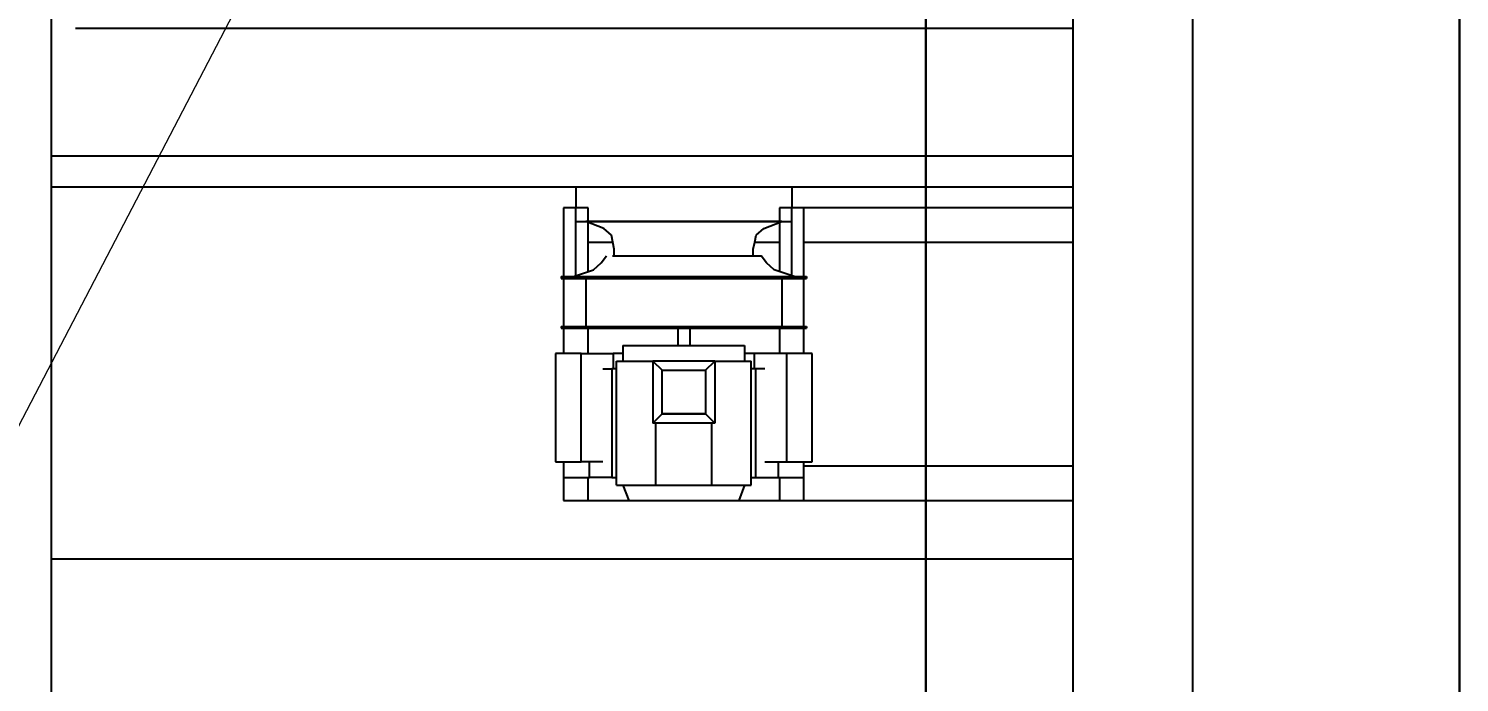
# Model space of a CAD drawing. Header units: inches. Extents: x 23 to 100097, y 11 to 104145.
# Drawn here: x 78669 to 79741, y 59416 to 59906 of the extents above; entities that cross this region are included whole.
import ezdxf

# ---------------------------------------------------------------- set-up
doc = ezdxf.new("R2010")
doc.units = ezdxf.units.IN
doc.header["$MEASUREMENT"] = 0
doc.layers.add('Divar', color=7, linetype='Continuous', lineweight=25)
doc.layers.add('nad', color=1, linetype='Continuous', lineweight=9)
doc.layers.add('SYSTEMAIR1', color=7, linetype='Continuous')
doc.layers.add('VRV MUSA', color=5, linetype='Continuous')
doc.styles.get("Standard").update_dxf_attribs({"font": 'arial.ttf'})
doc.dimstyles.new('ISO-25', dxfattribs={"dimtxt": 250, "dimasz": 250, "dimexe": 150, "dimexo": 0.625, "dimgap": 100, "dimtad": 1, "dimdec": 0, "dimtxsty": 'Standard', "dimblk": 'ARCHTICK', "dimcen": 2.5, "dimadec": 0, "dimazin": 0, "dimtfac": 1, "dimtdec": 0, "dimtmove": 0, "dimatfit": 3, "dimfxl": 1, "dimarcsym": 0})

# ---------------------------------------------------------------- blocks, each defined once
blk = doc.blocks.new('_ArchTick')
at = {"layer": 'nad', "color": 0, "const_width": 0.15}
blk.add_lwpolyline([(-0.5, -0.5), (0.5, 0.5)], dxfattribs=at)
blk = doc.blocks.new('*D152')
at = {"color": 0, "lineweight": -2, "transparency": 16777216}
for p, q in [((79340.7, 64009.8), (77491.4, 64009.8)), ((77641.4, 64009.8), (77641.4, 58009.8)), ((79340.7, 58009.8), (77491.4, 58009.8))]:
    blk.add_line(p, q, dxfattribs=at)
at = {"layer": 'Defpoints', "color": 0, "transparency": 16777216}
for p in [(79341.4, 64009.8), (77641.4, 58009.8), (79341.4, 58009.8)]:
    blk.add_point(p, dxfattribs=at)
at = {"color": 0, "lineweight": -2, "transparency": 16777216, "xscale": 250, "yscale": 250, "zscale": 250}
for p, rotation in [((77641.4, 64009.8), 90), ((77641.4, 58009.8), 270)]:
    blk.add_blockref('_ArchTick', p, dxfattribs=dict(at, rotation=rotation))
at = {"color": 0, "transparency": 16777216, "insert": (77413.7, 61009.8), "char_height": 250, "attachment_point": 5, "rotation": 90}
blk.add_mtext('6000', dxfattribs=at)
blk = doc.blocks.new('*D154')
at = {"color": 0, "lineweight": -2, "transparency": 16777216}
for p, q in [((79340.7, 64009.8), (76494.8, 64009.8)), ((76644.8, 64009.8), (76644.8, 56509.8)), ((79540.7, 56509.8), (76494.8, 56509.8))]:
    blk.add_line(p, q, dxfattribs=at)
at = {"layer": 'Defpoints', "color": 0, "transparency": 16777216}
for p in [(79341.4, 64009.8), (76644.8, 56509.8), (79541.4, 56509.8)]:
    blk.add_point(p, dxfattribs=at)
at = {"color": 0, "lineweight": -2, "transparency": 16777216, "xscale": 250, "yscale": 250, "zscale": 250}
for p, rotation in [((76644.8, 64009.8), 90), ((76644.8, 56509.8), 270)]:
    blk.add_blockref('_ArchTick', p, dxfattribs=dict(at, rotation=rotation))
at = {"color": 0, "transparency": 16777216, "insert": (76417.2, 60259.8), "char_height": 250, "attachment_point": 5, "rotation": 90}
blk.add_mtext('7500', dxfattribs=at)
blk = doc.blocks.new('adadadadad')
at = {"layer": 'Divar'}
blk.add_lwpolyline([(165343, -85512.5), (165343, -84030.5), (168725, -84030.5), (168725, -85512.5)], close=True, dxfattribs=at)
at = {"layer": 'SYSTEMAIR1', "linetype": 'Continuous', "extrusion": (-5.4881e-11, -1.98872e-05, 1)}
for p, q in [((167909.9, -85512.5, 0), (167909.9, -84030.5, 0)), ((167954.8, -85512.5, 0), (167954.8, -84030.5, 0)), ((168493.9, -84030.5, 0), (168493.9, -85512.5, 0))]:
    blk.add_line(p, q, dxfattribs=at)
at = {"layer": 'SYSTEMAIR1', "linetype": 'Continuous'}
for p, q in [((167725.1, -85512.5, 0), (167725.1, -84066)), ((167725.1, -85512.5, 0), (167725.1, -84066)), ((168084.7, -84770.2, 0), (168084.7, -84770.9, 0)), ((168084.7, -84770.9, 0), (168084.7, -84773, 0)), ((168087.4, -84770.2, 0), (168087.4, -84770.9, 0)), ((168087.4, -84770.9, 0), (168087.4, -84773, 0)), ((168157, -84770.2, 0), (168157, -84770.9, 0)), ((168157, -84770.9, 0), (168157, -84773, 0)), ((168159.6, -84770.2, 0), (168159.6, -84770.9, 0)), ((168159.6, -84770.9, 0), (168159.6, -84773, 0)), ((168195.9, -84761.8, 0), (168353.2, -84761.8, 0)), ((168195.9, -84799.1, 0), (168195.9, -84761.8, 0)), ((168353.2, -84761.8, 0), (168353.2, -84799.1, 0)), ((167984.9, -84809.4, 0), (167984.9, -84773.8, 0)), ((168004.8, -84791.6, 0), (168004.8, -84791.6, 0)), ((168004.8, -84791.6, 0), (168004.8, -84791.8, 0)), ((168004.8, -84791.8, 0), (168004.8, -84792, 0)), ((168004.8, -84792, 0), (168004.8, -84792.4, 0)), ((168004.8, -84792.4, 0), (168004.8, -84792.8, 0)), ((168084.7, -84773, 0), (168084.7, -84776.3, 0)), ((168084.7, -84776.3, 0), (168084.7, -84781, 0)), ((168084.7, -84781, 0), (168084.7, -84786.9, 0)), ((168084.7, -84786.9, 0), (168084.7, -84794.1, 0)), ((168087.4, -84773, 0), (168087.4, -84776.3, 0)), ((168087.4, -84776.3, 0), (168087.4, -84781, 0)), ((168087.4, -84781, 0), (168087.4, -84786.9, 0)), ((168087.4, -84786.9, 0), (168087.4, -84794.1, 0)), ((168157, -84773, 0), (168157, -84776.3, 0)), ((168157, -84776.3, 0), (168157, -84781, 0)), ((168157, -84781, 0), (168157, -84786.9, 0)), ((168157, -84786.9, 0), (168157, -84794.1, 0)), ((168159.6, -84773, 0), (168159.6, -84776.3, 0)), ((168159.6, -84776.3, 0), (168159.6, -84781, 0)), ((168159.6, -84781, 0), (168159.6, -84786.9, 0)), ((168159.6, -84786.9, 0), (168159.6, -84794.1, 0)), ((168353.2, -84773.8, 0), (168375.7, -84773.8, 0)), ((168375.7, -84773.8, 0), (168409.4, -84773.8, 0)), ((168375.7, -84773.8, 0), (168375.7, -84811.1, 0)), ((168409.4, -84773.8, 0), (168409.4, -84809.4, 0)), ((168004.8, -84809.4, 0), (167984.9, -84809.4, 0)), ((168004.8, -84792.8, 0), (168004.8, -84793.4, 0)), ((168004.8, -84793.4, 0), (168004.8, -84794, 0)), ((168004.8, -84794, 0), (168004.8, -84794.7, 0)), ((168004.8, -84794.7, 0), (168004.8, -84795.5, 0)), ((168004.8, -84795.5, 0), (168004.8, -84796.3, 0)), ((168004.8, -84796.3, 0), (168004.8, -84797.3, 0)), ((168004.8, -84797.3, 0), (168004.8, -84798.2, 0)), ((168004.8, -84798.2, 0), (168004.8, -84799.3, 0)), ((168004.8, -84799.3, 0), (168004.8, -84800.4, 0)), ((168004.8, -84800.4, 0), (168004.8, -84801.5, 0)), ((168004.8, -84801.5, 0), (168004.8, -84802.6, 0)), ((168004.8, -84802.6, 0), (168004.8, -84803.8, 0)), ((168004.8, -84803.8, 0), (168004.8, -84804.9, 0)), ((168004.8, -84806.3, 0), (168004.8, -84805.8, 0)), ((168004.8, -84808, 0), (168004.8, -84806.3, 0)), ((168004.8, -84810.7, 0), (168004.8, -84808, 0)), ((168004.8, -84814.4, 0), (168004.8, -84810.7, 0)), ((168084.7, -84794.1, 0), (168084.7, -84802.4, 0)), ((168084.7, -84802.4, 0), (168084.7, -84811.8, 0)), ((168084.7, -84811.8, 0), (168084.7, -84822.3, 0)), ((168087.4, -84794.1, 0), (168087.4, -84802.4, 0)), ((168087.4, -84802.4, 0), (168087.4, -84811.8, 0)), ((168087.4, -84805.8, 0), (168087.4, -84806.3, 0)), ((168087.4, -84806.3, 0), (168087.4, -84808, 0)), ((168087.4, -84808, 0), (168087.4, -84810.7, 0)), ((168087.4, -84810.7, 0), (168087.4, -84814.4, 0)), ((168087.4, -84811.8, 0), (168087.4, -84822.3, 0)), ((168157, -84794.1, 0), (168157, -84802.4, 0)), ((168157, -84802.4, 0), (168157, -84811.8, 0)), ((168157, -84805.8, 0), (168157, -84806.3, 0)), ((168157, -84806.3, 0), (168157, -84808, 0)), ((168157, -84808, 0), (168157, -84810.7, 0)), ((168157, -84810.7, 0), (168157, -84814.4, 0)), ((168157, -84811.8, 0), (168157, -84822.3, 0)), ((168159.6, -84794.1, 0), (168159.6, -84802.4, 0)), ((168159.6, -84802.4, 0), (168159.6, -84811.8, 0)), ((168159.6, -84811.8, 0), (168159.6, -84822.3, 0)), ((168353.2, -84799.1, 0), (168195.9, -84799.1, 0)), ((168375.7, -84811.1, 0), (168353.2, -84811.1, 0)), ((168409.4, -84809.4, 0), (168375.7, -84809.4, 0)), ((168004.8, -84819.1, 0), (168004.8, -84814.4, 0)), ((168004.8, -84824.9, 0), (168004.8, -84819.1, 0)), ((168004.8, -84831.5, 0), (168004.8, -84824.9, 0)), ((168004.8, -84839.1, 0), (168004.8, -84831.5, 0)), ((168084.7, -84822.3, 0), (168084.7, -84833.8, 0)), ((168084.7, -84833.8, 0), (168084.7, -84846.1, 0)), ((168087.4, -84814.4, 0), (168087.4, -84819.1, 0)), ((168087.4, -84819.1, 0), (168087.4, -84824.9, 0)), ((168087.4, -84822.3, 0), (168087.4, -84833.8, 0)), ((168087.4, -84824.9, 0), (168087.4, -84831.5, 0)), ((168087.4, -84831.5, 0), (168087.4, -84839.1, 0)), ((168087.4, -84833.8, 0), (168087.4, -84846.1, 0)), ((168157, -84814.4, 0), (168157, -84819.1, 0)), ((168157, -84819.1, 0), (168157, -84824.9, 0)), ((168157, -84822.3, 0), (168157, -84833.8, 0)), ((168157, -84824.9, 0), (168157, -84831.5, 0)), ((168157, -84831.5, 0), (168157, -84839.1, 0)), ((168157, -84833.8, 0), (168157, -84846.1, 0)), ((168159.6, -84822.3, 0), (168159.6, -84833.8, 0)), ((168159.6, -84833.8, 0), (168159.6, -84846.1, 0)), ((168004.8, -84847.5, 0), (168004.8, -84839.1, 0)), ((168004.8, -84856.6, 0), (168004.8, -84847.5, 0)), ((168084.7, -84846.1, 0), (168084.7, -84859.1, 0)), ((168087.4, -84839.1, 0), (168087.4, -84847.5, 0)), ((168087.4, -84846.1, 0), (168087.4, -84859.1, 0)), ((168087.4, -84847.5, 0), (168087.4, -84856.6, 0)), ((168157, -84839.1, 0), (168157, -84847.5, 0)), ((168157, -84846.1, 0), (168157, -84859.1, 0)), ((168157, -84847.5, 0), (168157, -84856.6, 0)), ((168159.6, -84846.1, 0), (168159.6, -84859.1, 0)), ((168218.3, -84843.5, 0), (168375.7, -84843.5, 0)), ((168375.7, -84843.5, 0), (168375.7, -84850.3, 0)), ((168386.9, -84850.3, 0), (168386.9, -84907.5, 0)), ((168004.8, -84866.5, 0), (168004.8, -84856.6, 0)), ((168004.8, -84876.9, 0), (168004.8, -84866.5, 0)), ((168084.7, -84859.1, 0), (168084.7, -84872.9, 0)), ((168084.7, -84872.9, 0), (168084.7, -84887.2, 0)), ((168087.4, -84856.6, 0), (168087.4, -84866.5, 0)), ((168087.4, -84859.1, 0), (168087.4, -84872.9, 0)), ((168087.4, -84866.5, 0), (168087.4, -84876.9, 0)), ((168087.4, -84872.9, 0), (168087.4, -84887.2, 0)), ((168157, -84856.6, 0), (168157, -84866.5, 0)), ((168157, -84859.1, 0), (168157, -84872.9, 0)), ((168157, -84866.5, 0), (168157, -84876.9, 0)), ((168157, -84872.9, 0), (168157, -84887.2, 0)), ((168159.6, -84859.1, 0), (168159.6, -84872.9, 0)), ((168159.6, -84872.9, 0), (168159.6, -84887.2, 0)), ((168184.6, -84859.8, 0), (168184.6, -84860.2, 0)), ((168184.6, -84860.2, 0), (168184.6, -84861.2, 0)), ((168184.6, -84861.2, 0), (168184.6, -84862.9, 0)), ((168184.6, -84862.9, 0), (168184.6, -84865.2, 0)), ((168184.6, -84865.2, 0), (168184.6, -84868.1, 0)), ((168184.6, -84868.1, 0), (168184.6, -84871.7, 0)), ((168184.6, -84871.7, 0), (168184.6, -84875.8, 0)), ((168409.4, -84868.4, 0), (168409.4, -84868.7, 0)), ((168409.4, -84868.7, 0), (168409.4, -84869.6, 0)), ((168409.4, -84869.6, 0), (168409.4, -84871.1, 0)), ((168409.4, -84871.1, 0), (168409.4, -84873.2, 0)), ((168409.4, -84873.2, 0), (168409.4, -84875.8, 0)), ((168004.8, -84887.9, 0), (168004.8, -84876.9, 0)), ((168004.8, -84899.4, 0), (168004.8, -84887.9, 0)), ((168084.7, -84887.2, 0), (168084.7, -84902, 0)), ((168087.4, -84876.9, 0), (168087.4, -84887.9, 0)), ((168087.4, -84887.2, 0), (168087.4, -84902, 0)), ((168087.4, -84887.9, 0), (168087.4, -84899.4, 0)), ((168157, -84876.9, 0), (168157, -84887.9, 0)), ((168157, -84887.2, 0), (168157, -84902, 0)), ((168157, -84887.9, 0), (168157, -84899.4, 0)), ((168159.6, -84887.2, 0), (168159.6, -84902, 0)), ((168184.6, -84875.8, 0), (168184.6, -84880.5, 0)), ((168184.6, -84880.5, 0), (168184.6, -84885.7, 0)), ((168184.6, -84885.7, 0), (168184.6, -84891.3, 0)), ((168184.6, -84891.3, 0), (168184.6, -84897.4, 0)), ((168409.4, -84875.8, 0), (168409.4, -84879, 0)), ((168409.4, -84879, 0), (168409.4, -84882.8, 0)), ((168409.4, -84882.8, 0), (168409.4, -84887, 0)), ((168409.4, -84887, 0), (168409.4, -84891.7, 0)), ((168409.4, -84891.7, 0), (168409.4, -84896.8, 0)), ((168004.8, -84911.2, 0), (168004.8, -84899.4, 0)), ((168004.8, -84923.3, 0), (168004.8, -84911.2, 0)), ((168084.7, -84902, 0), (168084.7, -84917.2, 0)), ((168084.7, -84917.2, 0), (168084.7, -84932.5, 0)), ((168087.4, -84899.4, 0), (168087.4, -84911.2, 0)), ((168087.4, -84902, 0), (168087.4, -84917.2, 0)), ((168087.4, -84911.2, 0), (168087.4, -84923.3, 0)), ((168087.4, -84917.2, 0), (168087.4, -84932.5, 0)), ((168157, -84899.4, 0), (168157, -84911.2, 0)), ((168157, -84902, 0), (168157, -84917.2, 0)), ((168157, -84911.2, 0), (168157, -84923.3, 0)), ((168157, -84917.2, 0), (168157, -84932.5, 0)), ((168159.6, -84902, 0), (168159.6, -84917.2, 0)), ((168159.6, -84917.2, 0), (168159.6, -84932.5, 0)), ((168184.6, -84897.4, 0), (168184.6, -84903.9, 0)), ((168184.6, -84903.9, 0), (168184.6, -84910.8, 0)), ((168184.6, -84910.8, 0), (168184.6, -84917.9, 0)), ((168207.1, -84993, 0), (168207.1, -84903.1, 0)), ((168207.1, -84903.1, 0), (168220.4, -84916.4, 0)), ((168220.4, -84916.4, 0), (168220.4, -84979.7, 0)), ((168283.7, -84916.4, 0), (168220.4, -84916.4, 0)), ((168220.4, -84916.4, 0), (168220.4, -84979.7, 0)), ((168297, -84903.1, 0), (168283.7, -84916.4, 0)), ((168283.7, -84916.4, 0), (168283.7, -84979.7, 0)), ((168283.7, -84979.7, 0), (168283.7, -84916.4, 0)), ((168297, -84993, 0), (168297, -84903.1, 0)), ((168386.9, -84907.5, 0), (168386.9, -84988.5, 0)), ((168409.4, -84896.8, 0), (168409.4, -84902.3, 0)), ((168409.4, -84902.3, 0), (168409.4, -84908.2, 0)), ((168409.4, -84908.2, 0), (168409.4, -84914.4, 0)), ((168409.4, -84914.4, 0), (168409.4, -84920.8, 0)), ((168004.8, -84935.6, 0), (168004.8, -84923.3, 0)), ((168004.8, -84948, 0), (168004.8, -84935.6, 0)), ((168084.7, -84932.5, 0), (168084.7, -84948, 0)), ((168087.4, -84923.3, 0), (168087.4, -84935.6, 0)), ((168087.4, -84932.5, 0), (168087.4, -84948, 0)), ((168087.4, -84935.6, 0), (168087.4, -84948, 0)), ((168157, -84923.3, 0), (168157, -84935.6, 0)), ((168157, -84932.5, 0), (168157, -84948, 0)), ((168157, -84935.6, 0), (168157, -84948, 0)), ((168159.6, -84932.5, 0), (168159.6, -84948, 0)), ((168184.6, -84917.9, 0), (168184.6, -84925.2, 0)), ((168184.6, -84925.2, 0), (168184.6, -84932.7, 0)), ((168184.6, -84932.7, 0), (168184.6, -84940.3, 0)), ((168409.4, -84920.8, 0), (168409.4, -84927.4, 0)), ((168409.4, -84927.4, 0), (168409.4, -84934.2, 0)), ((168409.4, -84934.2, 0), (168409.4, -84941.1, 0)), ((168004.8, -84960.4, 0), (168004.8, -84948, 0)), ((168084.7, -84948, 0), (168084.7, -84963.5, 0)), ((168087.4, -84948, 0), (168087.4, -84960.4, 0)), ((168087.4, -84948, 0), (168087.4, -84963.5, 0)), ((168157, -84948, 0), (168157, -84963.5, 0)), ((168157, -84948, 0), (168157, -84960.4, 0)), ((168159.6, -84939.2, 0), (168159.6, -84939.2, 0)), ((168159.6, -84939.2, 0), (168159.6, -84939.3, 0)), ((168159.6, -84939.3, 0), (168159.6, -84939.5, 0)), ((168159.6, -84939.5, 0), (168159.6, -84939.7, 0)), ((168159.6, -84939.7, 0), (168159.6, -84940, 0)), ((168159.6, -84940, 0), (168159.6, -84940.4, 0)), ((168159.6, -84940.4, 0), (168159.6, -84940.8, 0)), ((168159.6, -84940.8, 0), (168159.6, -84941.3, 0)), ((168159.6, -84941.3, 0), (168159.6, -84941.8, 0)), ((168159.6, -84941.8, 0), (168159.6, -84942.4, 0)), ((168159.6, -84942.4, 0), (168159.6, -84943, 0)), ((168159.6, -84943, 0), (168159.6, -84943.6, 0)), ((168159.6, -84943.6, 0), (168159.6, -84944.3, 0)), ((168159.6, -84944.3, 0), (168159.6, -84945, 0)), ((168159.6, -84945, 0), (168159.6, -84945.7, 0)), ((168159.6, -84945.7, 0), (168159.6, -84946.5, 0)), ((168159.6, -84946.5, 0), (168159.6, -84947.3, 0)), ((168159.6, -84947.3, 0), (168159.6, -84948, 0)), ((168159.6, -84948, 0), (168159.6, -84948.8, 0)), ((168159.6, -84948, 0), (168159.6, -84963.5, 0)), ((168159.6, -84948.8, 0), (168159.6, -84949.6, 0)), ((168159.6, -84949.6, 0), (168159.6, -84950.3, 0)), ((168159.6, -84950.3, 0), (168159.6, -84951, 0)), ((168159.6, -84951, 0), (168159.6, -84951.8, 0)), ((168159.6, -84951.8, 0), (168159.6, -84952.4, 0)), ((168159.6, -84952.4, 0), (168159.6, -84953.1, 0)), ((168159.6, -84953.1, 0), (168159.6, -84953.7, 0)), ((168159.6, -84953.7, 0), (168159.6, -84954.3, 0)), ((168159.6, -84954.3, 0), (168159.6, -84954.8, 0)), ((168159.6, -84954.8, 0), (168159.6, -84955.2, 0)), ((168159.6, -84955.2, 0), (168159.6, -84955.7, 0)), ((168159.6, -84955.7, 0), (168159.6, -84956, 0)), ((168159.6, -84956, 0), (168159.6, -84956.3, 0)), ((168159.6, -84956.3, 0), (168159.6, -84956.5, 0)), ((168159.6, -84956.5, 0), (168159.6, -84956.7, 0)), ((168159.6, -84956.7, 0), (168159.6, -84956.8, 0)), ((168159.6, -84956.8, 0), (168159.6, -84956.8, 0)), ((168184.6, -84939.2, 0), (168184.6, -84939.2, 0)), ((168184.6, -84939.2, 0), (168184.6, -84939.3, 0)), ((168184.6, -84939.3, 0), (168184.6, -84939.5, 0)), ((168184.6, -84939.5, 0), (168184.6, -84939.7, 0)), ((168184.6, -84939.7, 0), (168184.6, -84940, 0)), ((168184.6, -84940, 0), (168184.6, -84940.4, 0)), ((168184.6, -84940.3, 0), (168184.6, -84948, 0)), ((168184.6, -84940.4, 0), (168184.6, -84940.8, 0)), ((168184.6, -84940.8, 0), (168184.6, -84941.3, 0)), ((168184.6, -84941.3, 0), (168184.6, -84941.8, 0)), ((168184.6, -84941.8, 0), (168184.6, -84942.4, 0)), ((168184.6, -84942.4, 0), (168184.6, -84943, 0)), ((168184.6, -84943, 0), (168184.6, -84943.6, 0)), ((168184.6, -84943.6, 0), (168184.6, -84944.3, 0)), ((168184.6, -84944.3, 0), (168184.6, -84945, 0)), ((168184.6, -84945, 0), (168184.6, -84945.7, 0)), ((168184.6, -84945.7, 0), (168184.6, -84946.5, 0)), ((168184.6, -84946.5, 0), (168184.6, -84947.3, 0)), ((168184.6, -84947.3, 0), (168184.6, -84948, 0)), ((168184.6, -84948, 0), (168184.6, -84955.7, 0)), ((168184.6, -84948, 0), (168184.6, -84948.8, 0)), ((168184.6, -84948.8, 0), (168184.6, -84949.6, 0)), ((168184.6, -84949.6, 0), (168184.6, -84950.3, 0)), ((168184.6, -84950.3, 0), (168184.6, -84951, 0)), ((168184.6, -84951, 0), (168184.6, -84951.8, 0)), ((168184.6, -84951.8, 0), (168184.6, -84952.4, 0)), ((168184.6, -84952.4, 0), (168184.6, -84953.1, 0)), ((168184.6, -84953.1, 0), (168184.6, -84953.7, 0)), ((168184.6, -84953.7, 0), (168184.6, -84954.3, 0)), ((168184.6, -84954.3, 0), (168184.6, -84954.8, 0)), ((168184.6, -84954.8, 0), (168184.6, -84955.2, 0)), ((168184.6, -84955.2, 0), (168184.6, -84955.7, 0)), ((168184.6, -84955.7, 0), (168184.6, -84963.3, 0)), ((168184.6, -84955.7, 0), (168184.6, -84956, 0)), ((168184.6, -84956, 0), (168184.6, -84956.3, 0)), ((168184.6, -84956.3, 0), (168184.6, -84956.5, 0)), ((168184.6, -84956.5, 0), (168184.6, -84956.7, 0)), ((168184.6, -84956.7, 0), (168184.6, -84956.8, 0)), ((168184.6, -84956.8, 0), (168184.6, -84956.8, 0)), ((168409.4, -84941.1, 0), (168409.4, -84948, 0)), ((168409.4, -84948, 0), (168409.4, -84955, 0)), ((168409.4, -84955, 0), (168409.4, -84961.9, 0)), ((168004.8, -84972.7, 0), (168004.8, -84960.4, 0)), ((168004.8, -84984.8, 0), (168004.8, -84972.7, 0)), ((168084.7, -84963.5, 0), (168084.7, -84978.9, 0)), ((168084.7, -84978.9, 0), (168084.7, -84994, 0)), ((168087.4, -84960.4, 0), (168087.4, -84972.7, 0)), ((168087.4, -84963.5, 0), (168087.4, -84978.9, 0)), ((168087.4, -84972.7, 0), (168087.4, -84984.8, 0)), ((168087.4, -84978.9, 0), (168087.4, -84994, 0)), ((168157, -84960.4, 0), (168157, -84972.7, 0)), ((168157, -84963.5, 0), (168157, -84978.9, 0)), ((168157, -84972.7, 0), (168157, -84984.8, 0)), ((168157, -84978.9, 0), (168157, -84994, 0)), ((168159.6, -84963.5, 0), (168159.6, -84978.9, 0)), ((168159.6, -84978.9, 0), (168159.6, -84994, 0)), ((168184.6, -84963.3, 0), (168184.6, -84970.8, 0)), ((168184.6, -84970.8, 0), (168184.6, -84978.2, 0)), ((168184.6, -84978.2, 0), (168184.6, -84985.3, 0)), ((168409.4, -84961.9, 0), (168409.4, -84968.6, 0)), ((168409.4, -84968.6, 0), (168409.4, -84975.3, 0)), ((168409.4, -84975.3, 0), (168409.4, -84981.7, 0)), ((168004.8, -84996.7, 0), (168004.8, -84984.8, 0)), ((168004.8, -85008.1, 0), (168004.8, -84996.7, 0)), ((168084.7, -84994, 0), (168084.7, -85008.8, 0)), ((168087.4, -84984.8, 0), (168087.4, -84996.7, 0)), ((168087.4, -84994, 0), (168087.4, -85008.8, 0)), ((168087.4, -84996.7, 0), (168087.4, -85008.1, 0)), ((168157, -84984.8, 0), (168157, -84996.7, 0)), ((168157, -84994, 0), (168157, -85008.8, 0)), ((168157, -84996.7, 0), (168157, -85008.1, 0)), ((168159.6, -84994, 0), (168159.6, -85008.8, 0)), ((168184.6, -84985.3, 0), (168184.6, -84992.1, 0)), ((168184.6, -84992.1, 0), (168184.6, -84998.6, 0)), ((168184.6, -84998.6, 0), (168184.6, -85004.7, 0)), ((168220.4, -84979.7, 0), (168207.1, -84993, 0)), ((168220.4, -84979.7, 0), (168283.7, -84979.7, 0)), ((168235.7, -84993.1, 0), (168235.7, -84993.1, 0)), ((168235.7, -84993.1, 0), (168235.8, -84993.1, 0)), ((168235.8, -84993.1, 0), (168236, -84993.1, 0)), ((168236, -84993.1, 0), (168236.2, -84993.1, 0)), ((168236.2, -84993.1, 0), (168236.4, -84993.1, 0)), ((168236.4, -84993.1, 0), (168236.8, -84993.1, 0)), ((168236.8, -84993.1, 0), (168237.1, -84993.1, 0)), ((168237.1, -84993.1, 0), (168237.6, -84993.1, 0)), ((168237.6, -84993.1, 0), (168238, -84993.1, 0)), ((168238, -84993.1, 0), (168238.5, -84993.1, 0)), ((168238.5, -84993.1, 0), (168239.1, -84993.1, 0)), ((168239.1, -84993.1, 0), (168239.7, -84993.1, 0)), ((168239.7, -84993.1, 0), (168240.3, -84993.1, 0)), ((168240.3, -84993.1, 0), (168240.9, -84993.1, 0)), ((168240.9, -84993.1, 0), (168241.6, -84993.1, 0)), ((168241.6, -84993.1, 0), (168242.3, -84993.1, 0)), ((168242.3, -84993.1, 0), (168243, -84993.1, 0)), ((168243, -84993.1, 0), (168243.7, -84993.1, 0)), ((168243.7, -84993.1, 0), (168244.4, -84993.1, 0)), ((168244.4, -84993.1, 0), (168245.1, -84993.1, 0)), ((168245.1, -84993.1, 0), (168245.8, -84993.1, 0)), ((168245.8, -84993.1, 0), (168246.4, -84993.1, 0)), ((168246.4, -84993.1, 0), (168247.1, -84993.1, 0)), ((168247.1, -84993.1, 0), (168247.7, -84993.1, 0)), ((168247.7, -84993.1, 0), (168248.3, -84993.1, 0)), ((168248.3, -84993.1, 0), (168248.8, -84993.1, 0)), ((168248.8, -84993.1, 0), (168249.3, -84993.1, 0)), ((168249.3, -84993.1, 0), (168249.8, -84993.1, 0)), ((168249.8, -84993.1, 0), (168250.2, -84993.1, 0)), ((168250.2, -84993.1, 0), (168250.6, -84993.1, 0)), ((168250.6, -84993.1, 0), (168250.9, -84993.1, 0)), ((168250.9, -84993.1, 0), (168251.2, -84993.1, 0)), ((168251.2, -84993.1, 0), (168251.4, -84993.1, 0)), ((168251.4, -84993.1, 0), (168251.6, -84993.1, 0)), ((168251.6, -84993.1, 0), (168251.7, -84993.1, 0)), ((168251.7, -84993.1, 0), (168251.7, -84993.1, 0)), ((168255.2, -84993.1, 0), (168255.3, -84993.1, 0)), ((168255.3, -84993.1, 0), (168255.4, -84993.1, 0)), ((168255.4, -84993.1, 0), (168255.6, -84993.1, 0)), ((168255.6, -84993.1, 0), (168255.9, -84993.1, 0)), ((168255.9, -84993.1, 0), (168256.2, -84993.1, 0)), ((168256.2, -84993.1, 0), (168256.7, -84993.1, 0)), ((168256.7, -84993.1, 0), (168257.2, -84993.1, 0)), ((168257.2, -84993.1, 0), (168257.7, -84993.1, 0)), ((168257.7, -84993.1, 0), (168258.4, -84993.1, 0)), ((168258.4, -84993.1, 0), (168259.1, -84993.1, 0)), ((168259.1, -84993.1, 0), (168259.8, -84993.1, 0)), ((168259.8, -84993.1, 0), (168260.6, -84993.1, 0)), ((168260.6, -84993.1, 0), (168261.4, -84993.1, 0)), ((168261.4, -84993.1, 0), (168262.3, -84993.1, 0)), ((168262.3, -84993.1, 0), (168263.1, -84993.1, 0)), ((168263.1, -84993.1, 0), (168264.1, -84993.1, 0)), ((168264.1, -84993.1, 0), (168265, -84993.1, 0)), ((168265, -84993.1, 0), (168265.9, -84993.1, 0)), ((168265.9, -84993.1, 0), (168266.8, -84993.1, 0)), ((168266.8, -84993.1, 0), (168267.8, -84993.1, 0)), ((168267.8, -84993.1, 0), (168268.7, -84993.1, 0)), ((168268.7, -84993.1, 0), (168269.6, -84993.1, 0)), ((168269.6, -84993.1, 0), (168270.4, -84993.1, 0)), ((168270.4, -84993.1, 0), (168271.2, -84993.1, 0)), ((168271.2, -84993.1, 0), (168272, -84993.1, 0)), ((168272, -84993.1, 0), (168272.8, -84993.1, 0)), ((168272.8, -84993.1, 0), (168273.4, -84993.1, 0)), ((168273.4, -84993.1, 0), (168274.1, -84993.1, 0)), ((168274.1, -84993.1, 0), (168274.6, -84993.1, 0)), ((168274.6, -84993.1, 0), (168275.1, -84993.1, 0)), ((168275.1, -84993.1, 0), (168275.6, -84993.1, 0)), ((168275.6, -84993.1, 0), (168275.9, -84993.1, 0)), ((168275.9, -84993.1, 0), (168276.2, -84993.1, 0)), ((168276.2, -84993.1, 0), (168276.4, -84993.1, 0)), ((168276.4, -84993.1, 0), (168276.5, -84993.1, 0)), ((168276.5, -84993.1, 0), (168276.6, -84993.1, 0)), ((168283.7, -84979.7, 0), (168297, -84993, 0)), ((168386.9, -84988.5, 0), (168386.9, -85045.8, 0)), ((168409.4, -84981.7, 0), (168409.4, -84987.8, 0)), ((168409.4, -84987.8, 0), (168409.4, -84993.7, 0)), ((168409.4, -84993.7, 0), (168409.4, -84999.2, 0)), ((168409.4, -84999.2, 0), (168409.4, -85004.3, 0)), ((168004.8, -85019.1, 0), (168004.8, -85008.1, 0)), ((168004.8, -85029.6, 0), (168004.8, -85019.1, 0)), ((168084.7, -85008.8, 0), (168084.7, -85023.2, 0)), ((168087.4, -85008.1, 0), (168087.4, -85019.1, 0)), ((168087.4, -85008.8, 0), (168087.4, -85023.2, 0)), ((168087.4, -85019.1, 0), (168087.4, -85029.6, 0)), ((168157, -85008.1, 0), (168157, -85019.1, 0)), ((168157, -85008.8, 0), (168157, -85023.2, 0)), ((168157, -85019.1, 0), (168157, -85029.6, 0)), ((168159.6, -85008.8, 0), (168159.6, -85023.2, 0)), ((168184.6, -85004.7, 0), (168184.6, -85010.4, 0)), ((168184.6, -85010.4, 0), (168184.6, -85015.6, 0)), ((168184.6, -85015.6, 0), (168184.6, -85020.3, 0)), ((168184.6, -85020.3, 0), (168184.6, -85024.4, 0)), ((168409.4, -85004.3, 0), (168409.4, -85009, 0)), ((168409.4, -85009, 0), (168409.4, -85013.3, 0)), ((168409.4, -85013.3, 0), (168409.4, -85017, 0)), ((168409.4, -85017, 0), (168409.4, -85020.2, 0)), ((168409.4, -85020.2, 0), (168409.4, -85022.9, 0)), ((168004.8, -85039.4, 0), (168004.8, -85029.6, 0)), ((168004.8, -85048.6, 0), (168004.8, -85039.4, 0)), ((168084.7, -85023.2, 0), (168084.7, -85036.9, 0)), ((168084.7, -85036.9, 0), (168084.7, -85050, 0)), ((168087.4, -85023.2, 0), (168087.4, -85036.9, 0)), ((168087.4, -85029.6, 0), (168087.4, -85039.4, 0)), ((168087.4, -85036.9, 0), (168087.4, -85050, 0)), ((168087.4, -85039.4, 0), (168087.4, -85048.6, 0)), ((168157, -85023.2, 0), (168157, -85036.9, 0)), ((168157, -85029.6, 0), (168157, -85039.4, 0)), ((168157, -85036.9, 0), (168157, -85050, 0)), ((168157, -85039.4, 0), (168157, -85048.6, 0)), ((168159.6, -85023.2, 0), (168159.6, -85036.9, 0)), ((168159.6, -85036.9, 0), (168159.6, -85050, 0)), ((168184.6, -85024.4, 0), (168184.6, -85027.9, 0)), ((168184.6, -85027.9, 0), (168184.6, -85030.9, 0)), ((168184.6, -85030.9, 0), (168184.6, -85033.2, 0)), ((168184.6, -85033.2, 0), (168184.6, -85034.9, 0)), ((168184.6, -85034.9, 0), (168184.6, -85035.9, 0)), ((168184.6, -85035.9, 0), (168184.6, -85036.2, 0)), ((168195.9, -85050.4, 0), (168195.9, -85036.2, 0)), ((168409.4, -85022.9, 0), (168409.4, -85025, 0)), ((168409.4, -85025, 0), (168409.4, -85026.5, 0)), ((168409.4, -85026.5, 0), (168409.4, -85027.4, 0)), ((168409.4, -85027.4, 0), (168409.4, -85027.7, 0)), ((168004.8, -85057, 0), (168004.8, -85048.6, 0)), ((168004.8, -85064.5, 0), (168004.8, -85057, 0)), ((168084.7, -85050, 0), (168084.7, -85062.3, 0)), ((168084.7, -85062.3, 0), (168084.7, -85073.7, 0)), ((168087.4, -85048.6, 0), (168087.4, -85057, 0)), ((168087.4, -85050, 0), (168087.4, -85062.3, 0)), ((168087.4, -85057, 0), (168087.4, -85064.5, 0)), ((168087.4, -85062.3, 0), (168087.4, -85073.7, 0)), ((168157, -85048.6, 0), (168157, -85057, 0)), ((168157, -85050, 0), (168157, -85062.3, 0)), ((168157, -85057, 0), (168157, -85064.5, 0)), ((168157, -85062.3, 0), (168157, -85073.7, 0)), ((168159.6, -85050, 0), (168159.6, -85062.3, 0)), ((168159.6, -85062.3, 0), (168159.6, -85073.7, 0)), ((168218.3, -85050.4, 0), (168195.9, -85050.4, 0)), ((168218.3, -85052.6, 0), (168218.3, -85045.8, 0)), ((168375.7, -85052.6, 0), (168218.3, -85052.6, 0)), ((168375.7, -85045.8, 0), (168375.7, -85052.6, 0)), ((168004.8, -85071.2, 0), (168004.8, -85064.5, 0)), ((168004.8, -85076.9, 0), (168004.8, -85071.2, 0)), ((168004.8, -85081.7, 0), (168004.8, -85076.9, 0)), ((168004.8, -85085.4, 0), (168004.8, -85081.7, 0)), ((168084.7, -85073.7, 0), (168084.7, -85084.2, 0)), ((168087.4, -85064.5, 0), (168087.4, -85071.2, 0)), ((168087.4, -85071.2, 0), (168087.4, -85076.9, 0)), ((168087.4, -85073.7, 0), (168087.4, -85084.2, 0)), ((168087.4, -85076.9, 0), (168087.4, -85081.7, 0)), ((168087.4, -85081.7, 0), (168087.4, -85085.4, 0)), ((168157, -85064.5, 0), (168157, -85071.2, 0)), ((168157, -85071.2, 0), (168157, -85076.9, 0)), ((168157, -85073.7, 0), (168157, -85084.2, 0)), ((168157, -85076.9, 0), (168157, -85081.7, 0)), ((168157, -85081.7, 0), (168157, -85085.4, 0)), ((168159.6, -85073.7, 0), (168159.6, -85084.2, 0)), ((167984.9, -85122.2, 0), (167984.9, -85086.7, 0)), ((168004.8, -85088.1, 0), (168004.8, -85085.4, 0)), ((168004.8, -85089.7, 0), (168004.8, -85088.1, 0)), ((168004.8, -85090.2, 0), (168004.8, -85089.7, 0)), ((168004.8, -85091.1, 0), (168004.8, -85092.3, 0)), ((168004.8, -85092.3, 0), (168004.8, -85093.5, 0)), ((168004.8, -85093.5, 0), (168004.8, -85094.6, 0)), ((168004.8, -85094.6, 0), (168004.8, -85095.7, 0)), ((168004.8, -85095.7, 0), (168004.8, -85096.8, 0)), ((168004.8, -85096.8, 0), (168004.8, -85097.8, 0)), ((168004.8, -85097.8, 0), (168004.8, -85098.8, 0)), ((168004.8, -85098.8, 0), (168004.8, -85099.7, 0)), ((168004.8, -85099.7, 0), (168004.8, -85100.6, 0)), ((168004.8, -85100.6, 0), (168004.8, -85101.3, 0)), ((168004.8, -85101.3, 0), (168004.8, -85102.1, 0)), ((168004.8, -85102.1, 0), (168004.8, -85102.7, 0)), ((168004.8, -85102.7, 0), (168004.8, -85103.2, 0)), ((168004.8, -85103.2, 0), (168004.8, -85103.7, 0)), ((168004.8, -85103.7, 0), (168004.8, -85104, 0)), ((168084.7, -85084.2, 0), (168084.7, -85093.7, 0)), ((168084.7, -85093.7, 0), (168084.7, -85102, 0)), ((168084.7, -85102, 0), (168084.7, -85109.1, 0)), ((168087.4, -85084.2, 0), (168087.4, -85093.7, 0)), ((168087.4, -85085.4, 0), (168087.4, -85088.1, 0)), ((168087.4, -85088.1, 0), (168087.4, -85089.7, 0)), ((168087.4, -85089.7, 0), (168087.4, -85090.2, 0)), ((168087.4, -85093.7, 0), (168087.4, -85102, 0)), ((168087.4, -85102, 0), (168087.4, -85109.1, 0)), ((168157, -85084.2, 0), (168157, -85093.7, 0)), ((168157, -85085.4, 0), (168157, -85088.1, 0)), ((168157, -85088.1, 0), (168157, -85089.7, 0)), ((168157, -85089.7, 0), (168157, -85090.2, 0)), ((168157, -85093.7, 0), (168157, -85102, 0)), ((168157, -85102, 0), (168157, -85109.1, 0)), ((168159.6, -85084.2, 0), (168159.6, -85093.7, 0)), ((168159.6, -85093.7, 0), (168159.6, -85102, 0)), ((168159.6, -85102, 0), (168159.6, -85109.1, 0)), ((168195.9, -85096.9, 0), (168353.2, -85096.9, 0)), ((168195.9, -85134.2, 0), (168195.9, -85096.9, 0)), ((168353.2, -85084.9, 0), (168375.7, -85084.9, 0)), ((168353.2, -85096.9, 0), (168353.2, -85134.2, 0)), ((168375.7, -85084.9, 0), (168375.7, -85122.2, 0)), ((168375.7, -85086.7, 0), (168409.4, -85086.7, 0)), ((168409.4, -85086.7, 0), (168409.4, -85122.2, 0)), ((168084.7, -85122.2, 0), (167984.9, -85122.2, 0)), ((168004.8, -85104, 0), (168004.8, -85104.3, 0)), ((168004.8, -85104.3, 0), (168004.8, -85104.4, 0)), ((168004.8, -85104.4, 0), (168004.8, -85104.5, 0)), ((168084.7, -85109.1, 0), (168084.7, -85115.1, 0)), ((168084.7, -85115.1, 0), (168084.7, -85119.7, 0)), ((168084.7, -85119.7, 0), (168084.7, -85123.1, 0)), ((168084.7, -85123.1, 0), (168084.7, -85125.1, 0)), ((168087.4, -85109.1, 0), (168087.4, -85115.1, 0)), ((168087.4, -85115.1, 0), (168087.4, -85119.7, 0)), ((168087.4, -85119.7, 0), (168087.4, -85123.1, 0)), ((168087.4, -85123.1, 0), (168087.4, -85125.1, 0)), ((168157, -85109.1, 0), (168157, -85115.1, 0)), ((168157, -85115.1, 0), (168157, -85119.7, 0)), ((168157, -85119.7, 0), (168157, -85123.1, 0)), ((168157, -85123.1, 0), (168157, -85125.1, 0)), ((168159.6, -85109.1, 0), (168159.6, -85115.1, 0)), ((168159.6, -85115.1, 0), (168159.6, -85119.7, 0)), ((168159.6, -85119.7, 0), (168159.6, -85123.1, 0)), ((168159.6, -85123.1, 0), (168159.6, -85125.1, 0)), ((168375.7, -85122.2, 0), (168353.2, -85122.2, 0)), ((168409.4, -85122.2, 0), (168375.7, -85122.2, 0)), ((168084.7, -85125.1, 0), (168084.7, -85125.8, 0)), ((168087.4, -85125.1, 0), (168087.4, -85125.8, 0)), ((168157, -85125.1, 0), (168157, -85125.8, 0)), ((168159.6, -85125.1, 0), (168159.6, -85125.8, 0)), ((168353.2, -85134.2, 0), (168195.9, -85134.2, 0))]:
    blk.add_line(p, q, dxfattribs=at)
at = {"layer": 'SYSTEMAIR1', "linetype": 'Continuous', "extrusion": (-5.4881e-11, 1.98872e-05, 1)}
for p, q in [((168084.7, -84770.2, 0), (168087.4, -84770.2, 0)), ((168157, -84770.2, 0), (168159.6, -84770.2, 0)), ((167954.8, -84791.6, 0), (167984.8, -84791.6, 0)), ((167984.9, -84773.8, 0), (168084.7, -84773.8, 0)), ((168011.6, -84791.6, 0), (167984.9, -84791.6, 0)), ((168083.5, -84791.6, 0), (168011.6, -84791.6, 0)), ((168084.7, -84788, 0), (168074.7, -84817, 0)), ((168084.7, -84788, 0), (168084.7, -84800.2, 0)), ((168087.4, -84773.8, 0), (168157, -84773.8, 0)), ((168159.6, -84773.8, 0), (168195.9, -84773.8, 0)), ((168004.8, -84804.9, 0), (168004.8, -85091.1, 0)), ((168014.8, -84832.1, 0), (168004.8, -84805.8, 0)), ((168077.3, -84809.4, 0), (168006.1, -84809.4, 0)), ((168034.8, -84809.4, 0), (168034.8, -84845.2, 0)), ((168084.7, -84800.2, 0), (168084.7, -84834.9, 0)), ((168087.4, -84805.8, 0), (168157, -84805.8, 0)), ((168195.9, -84809.4, 0), (168159.6, -84809.4, 0)), ((168195.9, -84799.1, 0), (168195.9, -84845.6, 0)), ((168353.2, -84830.6, 0), (168353.2, -84799.1, 0)), ((168375.7, -84843.5, 0), (168375.7, -84811.1, 0)), ((168409.4, -84809.4, 0), (168409.4, -84868.4, 0)), ((168024.8, -84843.2, 0), (168014.8, -84832.1, 0)), ((168064.7, -84828.2, 0), (168054.7, -84836, 0)), ((168074.7, -84817, 0), (168064.7, -84828.2, 0)), ((168218.3, -84830.6, 0), (168218.3, -84843.5, 0)), ((168034.8, -84845.2, 0), (168024.8, -84843.2, 0)), ((168044.7, -84847.2, 0), (168034.8, -84845.2, 0)), ((168054.7, -84847.2, 0), (168044.7, -84847.2, 0)), ((168054.7, -84844.6, 0), (168054.7, -84868.8, 0)), ((168084.7, -84834.9, 0), (168084.7, -84886.8, 0)), ((168195.9, -84845.6, 0), (168218.3, -84845.6, 0)), ((168195.9, -84859.8, 0), (168195.9, -84845.6, 0)), ((168207.1, -84850.3, 0), (168207.1, -84903.1, 0)), ((168386.9, -84850.3, 0), (168207.1, -84850.3, 0)), ((168218.3, -84850.3, 0), (168218.3, -84843.5, 0)), ((168054.7, -84868.8, 0), (168054.7, -84905.2, 0)), ((168184.6, -84859.8, 0), (168207.1, -84859.8, 0)), ((168386.9, -84859.8, 0), (168409.4, -84868.4, 0)), ((168084.7, -84886.8, 0), (168084.7, -84948, 0)), ((168054.7, -84905.2, 0), (168054.7, -84948, 0)), ((168207.1, -84903.1, 0), (168297, -84903.1, 0)), ((168386.9, -84907.5, 0), (168297, -84907.5, 0)), ((168054.7, -84948, 0), (168054.7, -84990.9, 0)), ((168084.7, -84948, 0), (168084.7, -85009.3, 0)), ((168159.6, -84939.2, 0), (168184.6, -84939.2, 0)), ((168159.6, -84956.8, 0), (168184.6, -84956.8, 0)), ((168054.7, -84990.9, 0), (168054.7, -85027.2, 0)), ((168207.1, -84993, 0), (168207.1, -85045.8, 0)), ((168207.1, -84993, 0), (168297, -84993, 0)), ((168386.9, -84988.5, 0), (168297, -84988.5, 0)), ((168084.7, -85009.3, 0), (168084.7, -85061.2, 0)), ((168054.7, -85027.2, 0), (168054.7, -85051.5, 0)), ((168184.6, -85036.2, 0), (168207.1, -85036.2, 0)), ((168386.9, -85036.2, 0), (168409.4, -85027.7, 0)), ((168409.4, -85027.7, 0), (168409.4, -85086.7, 0)), ((168024.8, -85052.9, 0), (168014.8, -85063.9, 0)), ((168034.8, -85050.8, 0), (168024.8, -85052.9, 0)), ((168044.7, -85048.8, 0), (168034.8, -85050.8, 0)), ((168034.8, -85050.8, 0), (168034.8, -85086.7, 0)), ((168054.7, -85048.8, 0), (168044.7, -85048.8, 0)), ((168054.7, -85051.5, 0), (168054.7, -85060, 0)), ((168064.7, -85067.9, 0), (168054.7, -85060, 0)), ((168084.7, -85061.2, 0), (168084.7, -85095.8, 0)), ((168195.9, -85096.9, 0), (168195.9, -85050.4, 0)), ((168386.9, -85045.8, 0), (168207.1, -85045.8, 0)), ((168386.9, -85045.8, 0), (168207.1, -85045.8, 0)), ((168218.3, -85065.5, 0), (168218.3, -85052.6, 0)), ((168375.7, -85052.6, 0), (168375.7, -85084.9, 0)), ((168014.8, -85063.9, 0), (168004.8, -85090.2, 0)), ((168074.7, -85079.1, 0), (168064.7, -85067.9, 0)), ((168084.7, -85108, 0), (168074.7, -85079.1, 0)), ((168353.2, -85065.5, 0), (168353.2, -85096.9, 0)), ((167984.9, -85086.7, 0), (168004.8, -85086.7, 0)), ((168006.1, -85086.7, 0), (168077.3, -85086.7, 0)), ((168084.7, -85095.8, 0), (168084.7, -85108, 0)), ((168087.4, -85090.2, 0), (168157, -85090.2, 0)), ((168159.6, -85086.7, 0), (168195.9, -85086.7, 0)), ((167954.8, -85104.5, 0), (167984.8, -85104.5, 0)), ((167984.8, -85512.5, 0), (167984.8, -85104.5, 0)), ((168011.6, -85104.5, 0), (167984.9, -85104.5, 0)), ((168083.5, -85104.5, 0), (168011.6, -85104.5, 0)), ((168034.8, -85122.2, 0), (168034.8, -85512.5, 0)), ((168157, -85122.2, 0), (168087.4, -85122.2, 0)), ((168195.9, -85122.2, 0), (168159.6, -85122.2, 0)), ((168359.5, -85512.5, 0), (168359.5, -85122.2, 0)), ((168409.4, -85122.2, 0), (168409.4, -85512.5, 0)), ((168084.7, -85125.8, 0), (168087.4, -85125.8, 0)), ((168157, -85125.8, 0), (168159.6, -85125.8, 0))]:
    blk.add_line(p, q, dxfattribs=at)

msp = doc.modelspace()

# ---------------------------------------------------------------- linework, layer by layer
at = {"lineweight": 30}
for p, q in [((79341.4, 64009.8), (79341.4, 58009.8)), ((79741.4, 64009.8), (79741.4, 58009.8))]:
    msp.add_line(p, q, dxfattribs=at)
msp.add_line((79541.4, 64009.8), (79541.4, 58009.8))
at = {"layer": 'VRV MUSA', "color": 0, "linetype": 'ByBlock', "lineweight": 0, "ltscale": 1.55}
msp.add_line((77827.9, 58009.1, 0), (79068.8, 60389.9, 0), dxfattribs=at)

# ---------------------------------------------------------------- block references
at = {"layer": 'Divar', "xscale": -0.516920932171529, "yscale": 0.516920932171529, "zscale": 0.516920932171529, "rotation": 90}
msp.add_blockref('adadadadad', (35248.6, 146606.7, 0), dxfattribs=at)

# ---------------------------------------------------------------- dimensions: what is measured, and where the dimension line sits
for base, p2, picture, middle in [((76644.8, 56509.8), (79541.4, 56509.8), '*D154', (76417.2, 60259.8)), ((77641.4, 58009.8), (79341.4, 58009.8), '*D152', (77413.7, 61009.8))]:
    dim = msp.add_linear_dim(base=base, p1=(79341.4, 64009.8), p2=p2, angle=90, dimstyle='ISO-25')
    dim.commit()
    dim.dimension.update_dxf_attribs({"geometry": picture, "text_midpoint": middle})

doc.saveas('drawing.dxf')
